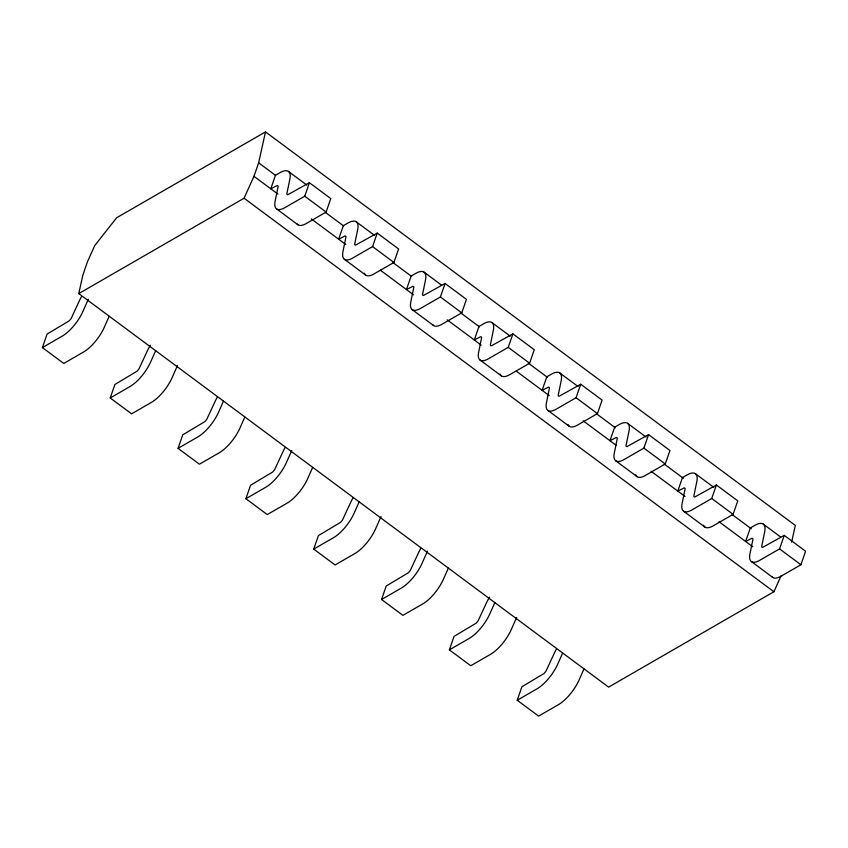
<?xml version="1.0" encoding="UTF-8"?>
<svg xmlns="http://www.w3.org/2000/svg" width="848" height="848" viewBox="0 0 848 848"><rect width="100%" height="100%" fill="white"/><g stroke="black" fill="none" stroke-linecap="round" stroke-linejoin="round"><path stroke-width="1.27" d="M781.199 575.601L773.895 591.745L608.61 687.124L78.769 293.599L82.881 275.028L87.545 261.544L94.817 245.475L116.706 217.724L265.488 131.885L795.318 525.41L791.619 542.169M78.769 293.599L244.065 198.22L253.965 176.31L258.64 162.816L265.488 131.885M109.18 316.23L104.24 327.37A25.058 9.264 -53.4 0 1 83.57 352.015L63.77 363.453L42.4 347.585L47.075 334.091L69.07 320.926A7.155 2.65 -53.4 0 0 71.2 318.392L79.108 301.337A25.058 9.264 -53.4 0 1 81.578 296.503M177.497 365.499L172.07 377.752A25.058 9.264 -53.4 0 1 151.41 402.397L131.599 413.824L110.229 397.966L114.904 384.473L136.91 371.307A7.155 2.65 -53.4 0 0 139.03 368.774L146.948 351.719A25.058 9.264 -53.4 0 1 150.372 345.253M244.839 416.993L239.91 428.134A25.058 9.264 -53.4 0 1 219.24 452.779L199.428 464.206L178.059 448.338L182.733 434.854L204.739 421.689A7.155 2.65 -53.4 0 0 206.859 419.156L214.777 402.1A25.058 9.264 -53.4 0 1 217.236 397.267M309.414 182.712L287.811 194.711A7.155 2.65 -53.4 0 1 286.825 193.969L289.719 179.818A25.058 9.264 -53.4 0 0 280.063 172.663L275.462 175.313L270.798 188.807L277.179 185.595A7.155 2.65 -53.4 0 1 278.165 186.327L275.271 200.488A25.058 9.264 -53.4 0 0 284.928 207.633L304.739 196.206L309.414 182.712L330.773 198.58L326.109 212.074L306.298 223.501A25.058 9.264 -53.4 0 1 297.129 223.957M312.668 467.375L307.739 478.516A25.058 9.264 -53.4 0 1 287.069 503.161L267.258 514.588L245.899 498.719L250.563 485.236L272.568 472.071A7.155 2.65 -53.4 0 0 274.688 469.538L282.607 452.482A25.058 9.264 -53.4 0 1 285.066 447.649M377.243 233.094L355.651 245.093A7.155 2.65 -53.4 0 1 354.655 244.351L357.549 230.2A25.058 9.264 -53.4 0 0 347.892 223.045L343.302 225.695L338.628 239.189L345.009 235.977A7.155 2.65 -53.4 0 1 345.995 236.709L343.111 250.86A25.058 9.264 -53.4 0 0 352.768 258.015L372.569 246.588L377.243 233.094L398.613 248.962L393.938 262.456L374.127 273.883A25.058 9.264 -53.4 0 1 364.407 273.279M380.996 516.644L375.569 528.887A25.058 9.264 -53.4 0 1 354.899 553.543L335.087 564.969L313.728 549.101L318.403 535.618L340.398 522.453A7.155 2.65 -53.4 0 0 342.528 519.919L350.436 502.864A25.058 9.264 -53.4 0 1 352.906 498.03M445.073 283.476L423.481 295.475A7.155 2.65 -53.4 0 1 422.484 294.733L425.378 280.582A25.058 9.264 -53.4 0 0 415.721 273.427L411.132 276.077L406.457 289.571L412.838 286.359A7.155 2.65 -53.4 0 1 413.835 287.09L410.941 301.241A25.058 9.264 -53.4 0 0 420.597 308.396L440.409 296.97L445.073 283.476L466.442 299.344L461.768 312.838L441.956 324.265A25.058 9.264 -53.4 0 1 432.787 324.72M448.338 568.139L443.398 579.269A25.058 9.264 -53.4 0 1 422.739 603.924L402.927 615.351L381.558 599.483L386.232 586L408.238 572.835A7.155 2.65 -53.4 0 0 410.358 570.301L418.276 553.246A25.058 9.264 -53.4 0 1 420.735 548.412M512.913 333.858L491.31 345.857A7.155 2.65 -53.4 0 1 490.324 345.115L493.207 330.964A25.058 9.264 -53.4 0 0 483.561 323.809L478.961 326.459L474.286 339.953L480.668 336.741A7.155 2.65 -53.4 0 1 481.664 337.472L478.77 351.623A25.058 9.264 -53.4 0 0 488.427 358.778L508.238 347.351L512.913 333.858L534.272 349.726L529.597 363.22L509.796 374.646A25.058 9.264 -53.4 0 1 500.066 374.042M516.665 617.408L511.238 629.651A25.058 9.264 -53.4 0 1 490.568 654.306L470.757 665.733L449.387 649.865L454.062 636.382L476.067 623.216A7.155 2.65 -53.4 0 0 478.187 620.683L486.105 603.628A25.058 9.264 -53.4 0 1 489.54 597.151M580.742 384.239L559.139 396.239A7.155 2.65 -53.4 0 1 558.154 395.497L561.047 381.346A25.058 9.264 -53.4 0 0 551.391 374.191L546.79 376.841L542.126 390.334L548.508 387.123A7.155 2.65 -53.4 0 1 549.493 387.854L546.6 402.005A25.058 9.264 -53.4 0 0 556.256 409.16L576.068 397.733L580.742 384.239L602.101 400.108L597.437 413.601L577.626 425.028A25.058 9.264 -53.4 0 1 567.906 424.424M583.996 668.902L579.067 680.032A25.058 9.264 -53.4 0 1 558.397 704.688L538.586 716.115L517.227 700.247L521.891 686.763L543.897 673.598A7.155 2.65 -53.4 0 0 546.017 671.065L553.935 654.009A25.058 9.264 -53.4 0 1 556.394 649.176M648.572 434.621L626.979 446.61A7.155 2.65 -53.4 0 1 625.983 445.878L628.877 431.727A25.058 9.264 -53.4 0 0 619.22 424.572L614.63 427.222L609.956 440.716L616.337 437.504A7.155 2.65 -53.4 0 1 617.323 438.236L614.44 452.387A25.058 9.264 -53.4 0 0 624.086 459.542L643.897 448.115L648.572 434.621L669.941 450.489L665.267 463.983L645.455 475.41A25.058 9.264 -53.4 0 1 635.735 474.806M716.401 485.003L694.809 496.992A7.155 2.65 -53.4 0 1 693.812 496.26L696.706 482.109A25.058 9.264 -53.4 0 0 687.05 474.954L682.46 477.604L677.785 491.098L684.166 487.886A7.155 2.65 -53.4 0 1 685.163 488.618L682.269 502.769A25.058 9.264 -53.4 0 0 691.926 509.924L711.737 498.497L716.401 485.003L737.771 500.871L733.096 514.365L713.285 525.792A25.058 9.264 -53.4 0 1 703.564 525.188M784.23 535.385L762.638 547.373A7.155 2.65 -53.4 0 1 761.652 546.642L764.536 532.491A25.058 9.264 -53.4 0 0 754.89 525.336L750.289 527.986L745.615 541.48L751.996 538.268A7.155 2.65 -53.4 0 1 752.992 538.999L750.098 553.15A25.058 9.264 -53.4 0 0 759.755 560.305L779.566 548.879L784.23 535.385L805.6 551.253L800.925 564.747L781.114 576.174A25.058 9.264 -53.4 0 1 771.945 576.619M88.309 299.249L82.881 311.502A25.058 9.264 -53.4 0 1 62.211 336.147L42.4 347.585M155.64 350.743L150.711 361.884A25.058 9.264 -53.4 0 1 130.041 386.529L110.229 397.966M223.48 401.125L218.54 412.266A25.058 9.264 -53.4 0 1 197.87 436.911L178.059 448.338M291.797 450.394L286.37 462.648A25.058 9.264 -53.4 0 1 265.71 487.293L245.899 498.719M359.139 501.889L354.21 513.019A25.058 9.264 -53.4 0 1 333.54 537.674L313.728 549.101M427.466 551.158L422.039 563.401A25.058 9.264 -53.4 0 1 401.369 588.056L381.558 599.483M494.808 602.652L489.868 613.782A25.058 9.264 -53.4 0 1 469.198 638.438L449.387 649.865M562.637 653.034L557.698 664.164A25.058 9.264 -53.4 0 1 537.028 688.82L517.227 700.247M288.458 171.434L306.775 185.034M356.287 221.816L374.604 235.415M424.127 272.197L441.416 285.045M491.957 322.579L510.263 336.179M559.786 372.961L578.103 386.561M627.615 423.343L645.932 436.943M695.455 473.725L713.762 487.324M763.285 524.106L780.573 536.943M304.739 196.206L326.109 212.074M372.569 246.588L393.938 262.456M440.409 296.97L461.768 312.838M508.238 347.351L529.597 363.22M576.068 397.733L597.437 413.601M643.897 448.115L665.267 463.983M711.737 498.497L733.096 514.365M779.566 548.879L800.925 564.747M258.64 162.816L275.632 175.441M325.537 212.509L343.588 225.907M392.433 262.191L411.545 276.384M460.379 312.658L479.491 326.851M528.336 363.135L547.448 377.328M596.292 413.601L615.404 427.805M664.249 464.079L683.361 478.272M732.206 514.556L751.317 528.749M253.965 176.31L277.921 194.097M311.311 218.901L345.751 244.478M380.328 270.162L413.58 294.86M447.214 319.844L481.198 345.083M516.231 371.106L549.239 395.624M583.127 420.788L616.061 445.242M651.084 471.265L685.057 496.493M719.04 521.732L752.738 546.769M276.533 208.873L297.892 224.741M344.362 259.255L365.732 275.123M412.192 309.637L433.561 325.505M480.032 360.018L501.391 375.887M547.861 410.4L569.22 426.268M615.69 460.782L637.06 476.65M683.52 511.164L704.889 527.032M751.36 561.535L772.719 577.403M244.065 198.22L773.895 591.745"/></g></svg>
